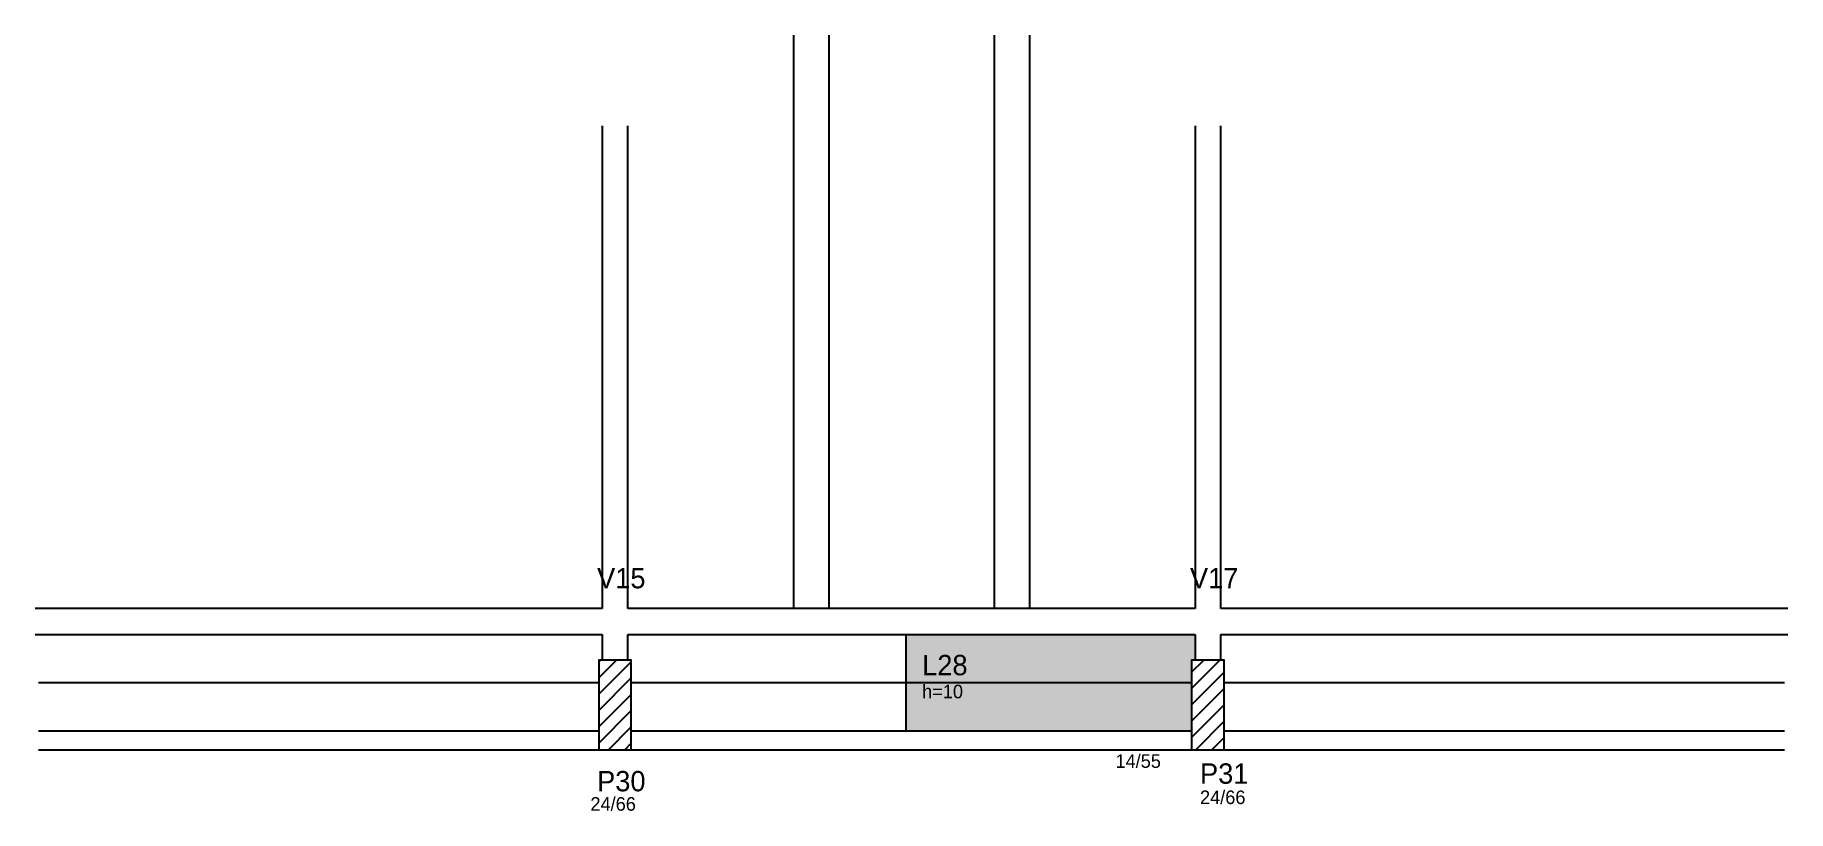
# Model space of a CAD drawing. Header units: metres. Extents: x 4509 to 5801, y 1537 to 2109.
import ezdxf

# ---------------------------------------------------------------- set-up
doc = ezdxf.new("R2010")
doc.units = ezdxf.units.M
for name, color, linetype in [('3', 7, 'Continuous'), ('4', 7, 'Continuous'), ('7', 7, 'Continuous'), ('Painéis', 7, 'Continuous'), ('REAPROVEITAMENTO', 7, 'Continuous')]:
    doc.layers.add(name, color=color, linetype=linetype)

msp = doc.modelspace()

# ---------------------------------------------------------------- hatches: boundary and pattern name
at = {"layer": 'REAPROVEITAMENTO'}
h = msp.add_hatch(color=7, dxfattribs=at)
h.dxf.hatch_style = 1
h.paths.add_polyline_path([(5363.3, 1648), (5360.8, 1648), (5360.8, 1648), (5361, 1596), (5361, 1596), (5150.5, 1596), (5150.5, 1596), (5150.5, 1667), (5150.5, 1667), (5363.5, 1667), (5363.5, 1667), (5363.3, 1648)])

# ---------------------------------------------------------------- linework, layer by layer
at = {"layer": '3', "color": 7, "lineweight": 25}
for p, q in [((4924, 1634.9), (4937.1, 1648)), ((4924, 1646.9), (4925.1, 1648)), ((4924, 1622.9), (4948, 1646.9)), ((5361, 1627.1), (5381.9, 1648)), ((5361, 1639.2), (5369.9, 1648)), ((4924, 1610.9), (4948, 1634.9)), ((5361, 1615.1), (5385, 1639.1)), ((4924, 1598.8), (4948, 1622.8)), ((5361, 1603.1), (5385, 1627.1)), ((5361, 1591.1), (5385, 1615.1)), ((4924, 1586.8), (4948, 1610.8)), ((5364, 1582), (5385, 1603)), ((4511, 1596), (4924, 1596)), ((4931.2, 1582), (4948, 1598.8)), ((4948, 1596), (5361, 1596)), ((5376, 1582), (5385, 1591)), ((5385, 1596), (5798, 1596)), ((4511, 1582), (4924, 1582)), ((4943.2, 1582), (4948, 1586.8)), ((4948, 1582), (5361, 1582)), ((5385, 1582), (5798, 1582))]:
    msp.add_line(p, q, dxfattribs=at)
for points in [[(4926.5, 2042), (4926.5, 1686)], [(4945.5, 1686), (4945.5, 2042)], [(5363.5, 2042), (5363.5, 1686)], [(5382.5, 1686), (5382.5, 2042)], [(4926.5, 1686), (4508.5, 1686)], [(5363.5, 1686), (4945.5, 1686)], [(5800.5, 1686), (5382.5, 1686)], [(4508.5, 1667), (4926.5, 1667)], [(4926.5, 1667), (4926.5, 1648)], [(4945.5, 1667), (5363.5, 1667)], [(4945.5, 1648), (4945.5, 1667)], [(5363.5, 1667), (5363.5, 1648)], [(5382.5, 1667), (5800.5, 1667)], [(5382.5, 1648), (5382.5, 1667)]]:
    msp.add_lwpolyline(points, dxfattribs=at)
at = {"layer": '7', "color": 7, "lineweight": 25}
for points in [[(4924, 1582), (4948, 1582), (4948, 1648), (4924, 1648), (4924, 1582)], [(5361, 1582), (5385, 1582), (5385, 1648), (5361, 1648), (5361, 1582)]]:
    msp.add_lwpolyline(points, dxfattribs=at)
at = {"layer": 'Painéis', "color": 7, "lineweight": 25}
for p, q in [((5067.5, 2109), (5067.5, 1686)), ((5093.5, 2109), (5093.5, 1686)), ((5215.5, 2109), (5215.5, 1686)), ((5241.5, 2109), (5241.5, 1686)), ((5150.5, 1596), (5150.5, 1667)), ((4511, 1631.5), (4924, 1631.5)), ((4948, 1631.5), (5361, 1631.5)), ((5385, 1631.5), (5798, 1631.5))]:
    msp.add_line(p, q, dxfattribs=at)

# ---------------------------------------------------------------- texts
at = {"layer": '3', "color": 7, "lineweight": 25}
for s, p in [('h=10', (5162.4, 1619.9)), ('14/55', (5304.9, 1568.6)), ('24/66', (5367.2, 1541.9)), ('24/66', (4917.9, 1537))]:
    msp.add_text(s, height=10, dxfattribs=at).set_placement(p)
at = {"layer": '4', "color": 7, "lineweight": 25}
for s, p in [('V15', (4922.8, 1701)), ('V17', (5359.8, 1701)), ('L28', (5162.4, 1636.9)), ('P30', (4922.8, 1551.3)), ('P31', (5367.2, 1556.9))]:
    msp.add_text(s, height=15, dxfattribs=at).set_placement(p)

doc.saveas('drawing.dxf')
